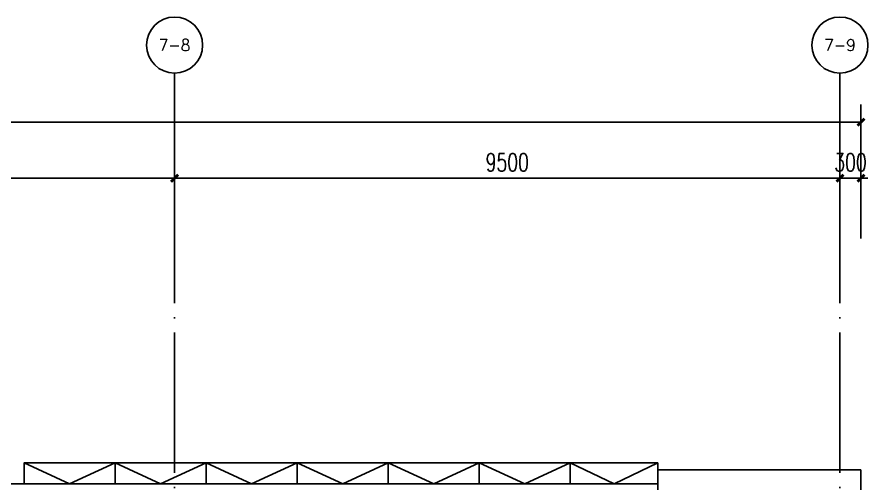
# Model space of a CAD drawing. Extents: x -621157 to 1764546, y -106808 to 741893.
# Drawn here: x 254750 to 266900, y 340100 to 346760 of the extents above; entities that cross this region are included whole.
import ezdxf
from ezdxf.enums import TextEntityAlignment as Align

# ---------------------------------------------------------------- set-up
doc = ezdxf.new("R2010")
doc.units = 0
doc.header["$LTSCALE"] = 1000
doc.header["$MEASUREMENT"] = 0
doc.linetypes.add('XREF-A-101-平面图_t3$0$DOTE', pattern=[2.42, 2, -0.2, 0.02, -0.2])
for name, color, linetype in [('0-底图', 7, 'Continuous'), ('AXIS_TEXT', 7, 'Continuous'), ('XREF-A-101-平面图_t3$0$A-CURTWALL', 8, 'Continuous'), ('XREF-A-101-平面图_t3$0$A-DOTE', 8, 'Continuous'), ('XREF-A-101-平面图_t3$0$A-WALL-FILL', 8, 'Continuous'), ('XREF-A-101-平面图_t3$0$A-开启符号', 8, 'Continuous'), ('XREF-A-101-平面图_t3$0$AXIS', 8, 'Continuous')]:
    doc.layers.add(name, color=color, linetype=linetype)
doc.styles.add('COMPLEX', font='COMPLEX')
doc.styles.add('XREF-A-101-平面图_t3$0$A-AXIS-LABEL', font='COMPLEX', dxfattribs={"bigfont": 'GBCBIG'})
doc.styles.add('XREF-A-101-平面图_t3$0$A-DIM_T3', font='SIMPLEX', dxfattribs={"width": 0.705882, "bigfont": 'GBCBIG'})
doc.dimstyles.new('XREF-A-101-平面图_t3$0$A-DIM-100', dxfattribs={"dimscale": 100, "dimtxt": 2.55, "dimasz": 1, "dimexe": 2.5, "dimexo": 3, "dimgap": 1, "dimtad": 1, "dimdec": 0, "dimzin": 0, "dimdsep": 46, "dimtxsty": 'XREF-A-101-平面图_t3$0$A-DIM_T3', "dimblk": 'XREF-A-101-平面图_t3$0$_ArchTick', "dimcen": 0.09, "dimclrt": 7, "dimazin": 2, "dimtfac": 1, "dimtdec": 0, "dimtix": 1, "dimtmove": 2, "dimatfit": 3, "dimfxl": 0, "dimtolj": 1, "dimtzin": 0, "dimarcsym": 0})

# ---------------------------------------------------------------- blocks, each defined once
blk = doc.blocks.new('XREF-A-101-平面图_t3$0$_ArchTick')
at = {"color": 0, "linetype": 'ByBlock', "const_width": 0.4}
blk.add_lwpolyline([(-0.5, -0.5), (0.5, 0.5)], dxfattribs=at)
blk = doc.blocks.new('*D25494')
at = {"layer": 'Defpoints', "color": 0}
for p in [(66500, 44460), (66500, 43300), (66800, 43300)]:
    blk.add_point(p, dxfattribs=at)
at = {"layer": 'XREF-A-101-平面图_t3$0$AXIS', "color": 0, "lineweight": -2}
for p, q in [((66500, 43600), (66500, 44710)), ((66800, 43600), (66800, 44710)), ((66500, 44460), (66400, 44460)), ((66800, 44460), (66500, 44460)), ((66800, 44460), (66900, 44460))]:
    blk.add_line(p, q, dxfattribs=at)
at = {"layer": 'XREF-A-101-平面图_t3$0$AXIS', "color": 0, "linetype": 'ByBlock', "lineweight": -2, "xscale": 100, "yscale": 100, "zscale": 100}
blk.add_blockref('XREF-A-101-平面图_t3$0$_ArchTick', (66500, 44460), dxfattribs=at)
at = {"layer": 'XREF-A-101-平面图_t3$0$AXIS', "color": 0, "linetype": 'ByBlock', "lineweight": -2, "xscale": 100, "yscale": 100, "zscale": 100, "rotation": 180}
blk.add_blockref('XREF-A-101-平面图_t3$0$_ArchTick', (66800, 44460), dxfattribs=at)
at = {"layer": 'XREF-A-101-平面图_t3$0$AXIS', "color": 7, "insert": (66650, 44687), "char_height": 255, "attachment_point": 5, "style": 'XREF-A-101-平面图_t3$0$A-DIM_T3'}
blk.add_mtext('\\A1;300', dxfattribs=at)
blk = doc.blocks.new('*D25495')
at = {"layer": 'Defpoints', "color": 0}
for p in [(57000, 44460), (57000, 43300), (66500, 43300)]:
    blk.add_point(p, dxfattribs=at)
at = {"layer": 'XREF-A-101-平面图_t3$0$AXIS', "color": 0, "lineweight": -2}
for p, q in [((57000, 43600), (57000, 44710)), ((66500, 43600), (66500, 44710)), ((66500, 44460), (57000, 44460))]:
    blk.add_line(p, q, dxfattribs=at)
at = {"layer": 'XREF-A-101-平面图_t3$0$AXIS', "color": 0, "linetype": 'ByBlock', "lineweight": -2, "xscale": 100, "yscale": 100, "zscale": 100, "rotation": 180}
blk.add_blockref('XREF-A-101-平面图_t3$0$_ArchTick', (57000, 44460), dxfattribs=at)
at = {"layer": 'XREF-A-101-平面图_t3$0$AXIS', "color": 0, "linetype": 'ByBlock', "lineweight": -2, "xscale": 100, "yscale": 100, "zscale": 100}
blk.add_blockref('XREF-A-101-平面图_t3$0$_ArchTick', (66500, 44460), dxfattribs=at)
at = {"layer": 'XREF-A-101-平面图_t3$0$AXIS', "color": 7, "insert": (61750, 44687), "char_height": 255, "attachment_point": 5, "style": 'XREF-A-101-平面图_t3$0$A-DIM_T3'}
blk.add_mtext('\\A1;9500', dxfattribs=at)
blk = doc.blocks.new('*D25496')
at = {"layer": 'Defpoints', "color": 0}
for p in [(47500, 44460), (47500, 43300), (57000, 43300)]:
    blk.add_point(p, dxfattribs=at)
at = {"layer": 'XREF-A-101-平面图_t3$0$AXIS', "color": 0, "lineweight": -2}
for p, q in [((47500, 43600), (47500, 44710)), ((57000, 43600), (57000, 44710)), ((57000, 44460), (47500, 44460))]:
    blk.add_line(p, q, dxfattribs=at)
at = {"layer": 'XREF-A-101-平面图_t3$0$AXIS', "color": 0, "linetype": 'ByBlock', "lineweight": -2, "xscale": 100, "yscale": 100, "zscale": 100, "rotation": 180}
blk.add_blockref('XREF-A-101-平面图_t3$0$_ArchTick', (47500, 44460), dxfattribs=at)
at = {"layer": 'XREF-A-101-平面图_t3$0$AXIS', "color": 0, "linetype": 'ByBlock', "lineweight": -2, "xscale": 100, "yscale": 100, "zscale": 100}
blk.add_blockref('XREF-A-101-平面图_t3$0$_ArchTick', (57000, 44460), dxfattribs=at)
at = {"layer": 'XREF-A-101-平面图_t3$0$AXIS', "color": 7, "insert": (52250, 44687), "char_height": 255, "attachment_point": 5, "style": 'XREF-A-101-平面图_t3$0$A-DIM_T3'}
blk.add_mtext('\\A1;9500', dxfattribs=at)
blk = doc.blocks.new('_AXISO')
blk.add_circle((0, 0), 0.5)
at = {"layer": 'AXIS_TEXT', "style": 'COMPLEX'}
blk.add_attdef('A', text='', height=0.56, dxfattribs=at).set_placement((-0.25, -0.28), (0.25, -0.28), align=Align.FIT)
blk = doc.blocks.new('*D25505')
at = {"layer": 'Defpoints', "color": 0}
for p in [(-500, 45260), (-500, 43300), (66800, 43300)]:
    blk.add_point(p, dxfattribs=at)
at = {"layer": 'XREF-A-101-平面图_t3$0$AXIS', "color": 0, "lineweight": -2}
for p, q in [((-500, 43600), (-500, 45510)), ((66800, 43600), (66800, 45510)), ((66800, 45260), (-500, 45260))]:
    blk.add_line(p, q, dxfattribs=at)
at = {"layer": 'XREF-A-101-平面图_t3$0$AXIS', "color": 0, "linetype": 'ByBlock', "lineweight": -2, "xscale": 100, "yscale": 100, "zscale": 100, "rotation": 180}
blk.add_blockref('XREF-A-101-平面图_t3$0$_ArchTick', (-500, 45260), dxfattribs=at)
at = {"layer": 'XREF-A-101-平面图_t3$0$AXIS', "color": 0, "linetype": 'ByBlock', "lineweight": -2, "xscale": 100, "yscale": 100, "zscale": 100}
blk.add_blockref('XREF-A-101-平面图_t3$0$_ArchTick', (66800, 45260), dxfattribs=at)
at = {"layer": 'XREF-A-101-平面图_t3$0$AXIS', "color": 7, "insert": (33150, 45487), "char_height": 255, "attachment_point": 5, "style": 'XREF-A-101-平面图_t3$0$A-DIM_T3'}
blk.add_mtext('\\A1;67300', dxfattribs=at)
blk = doc.blocks.new('XREF-A-101-平面图_t3$0$轴网(3)')
at = {"layer": 'XREF-A-101-平面图_t3$0$A-DOTE', "linetype": 'XREF-A-101-平面图_t3$0$DOTE'}
for p, q in [((57000, -3300), (57000, 43300)), ((66500, -3300), (66500, 43300))]:
    blk.add_line(p, q, dxfattribs=at)
at = {"layer": 'XREF-A-101-平面图_t3$0$AXIS'}
for p, q in [((57000, 43300), (57000, 45959.5)), ((66500, 43300), (66500, 45959.5))]:
    blk.add_line(p, q, dxfattribs=at)
ref = blk.add_blockref('_AXISO', (57000, 46359.5), dxfattribs=dict(at, xscale=800, yscale=800, zscale=800))
ref.add_attrib('A', '7-8', dxfattribs={"color": 7, "height": 168.54, "style": 'XREF-A-101-平面图_t3$0$A-AXIS-LABEL', "width": 0.933333}).set_placement((56775.3, 46275.2), (57224.7, 46275.2), align=Align.FIT)
ref = blk.add_blockref('_AXISO', (66500, 46359.5), dxfattribs=dict(at, xscale=800, yscale=800, zscale=800))
ref.add_attrib('A', '7-9', dxfattribs={"color": 7, "height": 168.54, "style": 'XREF-A-101-平面图_t3$0$A-AXIS-LABEL', "width": 0.933333}).set_placement((66275.3, 46275.2), (66724.7, 46275.2), align=Align.FIT)
for p1, p2, distance, picture, middle in [((66800, 43300), (-500, 43300), -1959.5, '*D25505', (33150, 45487)), ((57000, 43300), (47500, 43300), -1159.5, '*D25496', (52250, 44687)), ((66500, 43300), (57000, 43300), -1159.5, '*D25495', (61750, 44687)), ((66800, 43300), (66500, 43300), -1159.5, '*D25494', (66650, 44687))]:
    dim = blk.add_aligned_dim(p1=p1, p2=p2, distance=distance, dimstyle='XREF-A-101-平面图_t3$0$A-DIM-100', dxfattribs=at)
    dim.commit()
    dim.dimension.update_dxf_attribs({"geometry": picture, "text_midpoint": middle})
blk = doc.blocks.new('XREF-A-101-平面图_t3')
at = {"layer": 'XREF-A-101-平面图_t3$0$A-CURTWALL'}
blk.add_line((263900, 340100), (248400, 340100), dxfattribs=at)
at = {"layer": 'XREF-A-101-平面图_t3$0$A-WALL-FILL', "color": 171}
for p, q in [((263900, 340300), (266800, 340300)), ((263900, 340300), (263900, 339900)), ((266800, 338500), (266800, 340300))]:
    blk.add_line(p, q, dxfattribs=at)
at = {"layer": 'XREF-A-101-平面图_t3$0$A-开启符号', "linetype": 'Continuous'}
for points in [[(256150, 340400), (256150, 340100), (254850, 340100), (254850, 340400)], [(257450, 340400), (257450, 340100), (256150, 340100), (256150, 340400)], [(258750, 340400), (258750, 340100), (257450, 340100), (257450, 340400)], [(260050, 340400), (260050, 340100), (258750, 340100), (258750, 340400)], [(261350, 340400), (261350, 340100), (260050, 340100), (260050, 340400)], [(262650, 340400), (262650, 340100), (261350, 340100), (261350, 340400)], [(263900, 340400), (263900, 340100), (262650, 340100), (262650, 340400)]]:
    blk.add_lwpolyline(points, close=True, dxfattribs=at)
for points in [[(256150, 340400), (255500, 340100), (254850, 340400)], [(257450, 340400), (256800, 340100), (256150, 340400)], [(258750, 340400), (258100, 340100), (257450, 340400)], [(260050, 340400), (259400, 340100), (258750, 340400)], [(261350, 340400), (260700, 340100), (260050, 340400)], [(262650, 340400), (262000, 340100), (261350, 340400)], [(263900, 340400), (263275, 340100), (262650, 340400)]]:
    blk.add_lwpolyline(points, dxfattribs=at)
at = {"layer": 'XREF-A-101-平面图_t3$0$A-DOTE'}
blk.add_blockref('XREF-A-101-平面图_t3$0$轴网(3)', (200000, 300000), dxfattribs=at)

msp = doc.modelspace()

# ---------------------------------------------------------------- block references
at = {"layer": '0-底图'}
msp.add_blockref('XREF-A-101-平面图_t3', (0, 0), dxfattribs=at)

doc.saveas('drawing.dxf')
